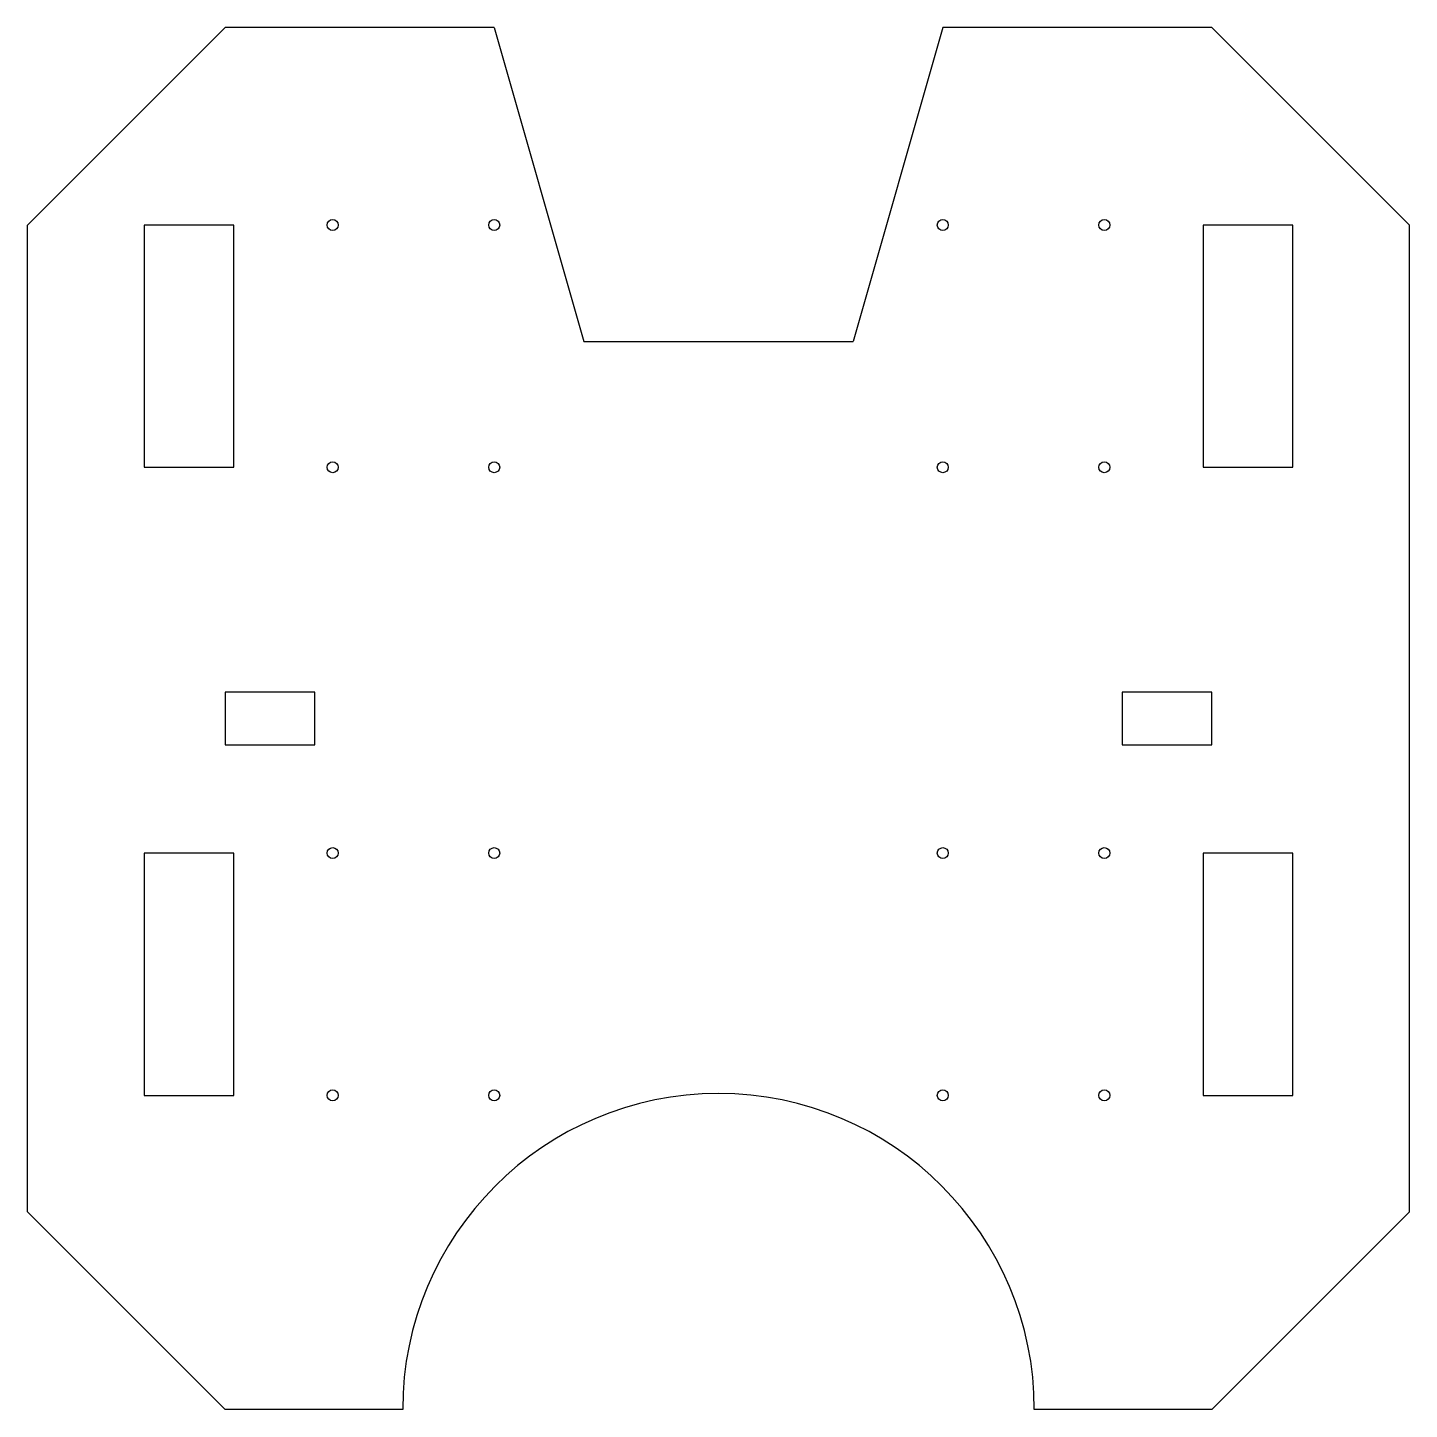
# Model space of a CAD drawing. Header units: millimetres. Extents: x -196 to 196, y -196 to 196.
import ezdxf

# ---------------------------------------------------------------- set-up
doc = ezdxf.new("R2010")
doc.units = ezdxf.units.MM

msp = doc.modelspace()

# ---------------------------------------------------------------- linework, layer by layer
at = {"color": 7, "linetype": 'Continuous', "lineweight": 25}
for p, q in [((-139.7, 195.58), (-195.58, 139.7)), ((-63.5, 195.58), (-139.7, 195.58)), ((-63.5, 195.58), (-38.1, 106.68)), ((63.5, 195.58), (38.1, 106.68)), ((139.7, 195.58), (63.5, 195.58)), ((139.7, 195.58), (195.58, 139.7)), ((-195.58, -139.7), (-195.58, 139.7)), ((-137.16, 139.7), (-162.56, 139.7)), ((-162.56, 139.7), (-162.56, 71.12)), ((-137.16, 71.12), (-137.16, 139.7)), ((162.56, 139.7), (137.16, 139.7)), ((137.16, 139.7), (137.16, 71.12)), ((162.56, 71.12), (162.56, 139.7)), ((195.58, -139.7), (195.58, 139.7)), ((-38.1, 106.68), (38.1, 106.68)), ((-162.56, 71.12), (-137.16, 71.12)), ((137.16, 71.12), (162.56, 71.12)), ((-114.3, 7.5), (-139.7, 7.5)), ((-139.7, 7.5), (-139.7, -7.5)), ((-114.3, -7.5), (-114.3, 7.5)), ((139.7, 7.5), (114.3, 7.5)), ((114.3, 7.5), (114.3, -7.5)), ((139.7, -7.5), (139.7, 7.5)), ((-139.7, -7.5), (-114.3, -7.5)), ((114.3, -7.5), (139.7, -7.5)), ((-137.16, -38.1), (-162.56, -38.1)), ((-162.56, -38.1), (-162.56, -106.68)), ((-137.16, -106.68), (-137.16, -38.1)), ((137.16, -38.1), (137.16, -106.68)), ((162.56, -38.1), (137.16, -38.1)), ((162.56, -106.68), (162.56, -38.1)), ((-162.56, -106.68), (-137.16, -106.68)), ((137.16, -106.68), (162.56, -106.68)), ((-139.7, -195.58), (-195.58, -139.7)), ((195.58, -139.7), (139.7, -195.58)), ((-89.41, -195.58), (-139.7, -195.58)), ((139.7, -195.58), (89.41, -195.58))]:
    msp.add_line(p, q, dxfattribs=at)
for centre in [(-109.22, 139.7), (-63.5, 139.7), (63.5, 139.7), (109.22, 139.7), (-109.22, 71.12), (-63.5, 71.12), (63.5, 71.12), (109.22, 71.12), (-109.22, -38.1), (-63.5, -38.1), (63.5, -38.1), (109.22, -38.1), (-109.22, -106.68), (-63.5, -106.68), (63.5, -106.68), (109.22, -106.68)]:
    msp.add_circle(centre, 1.55, dxfattribs=at)
msp.add_arc((0, -195.58), 89.41, 0, 180, dxfattribs=at)

doc.saveas('drawing.dxf')
